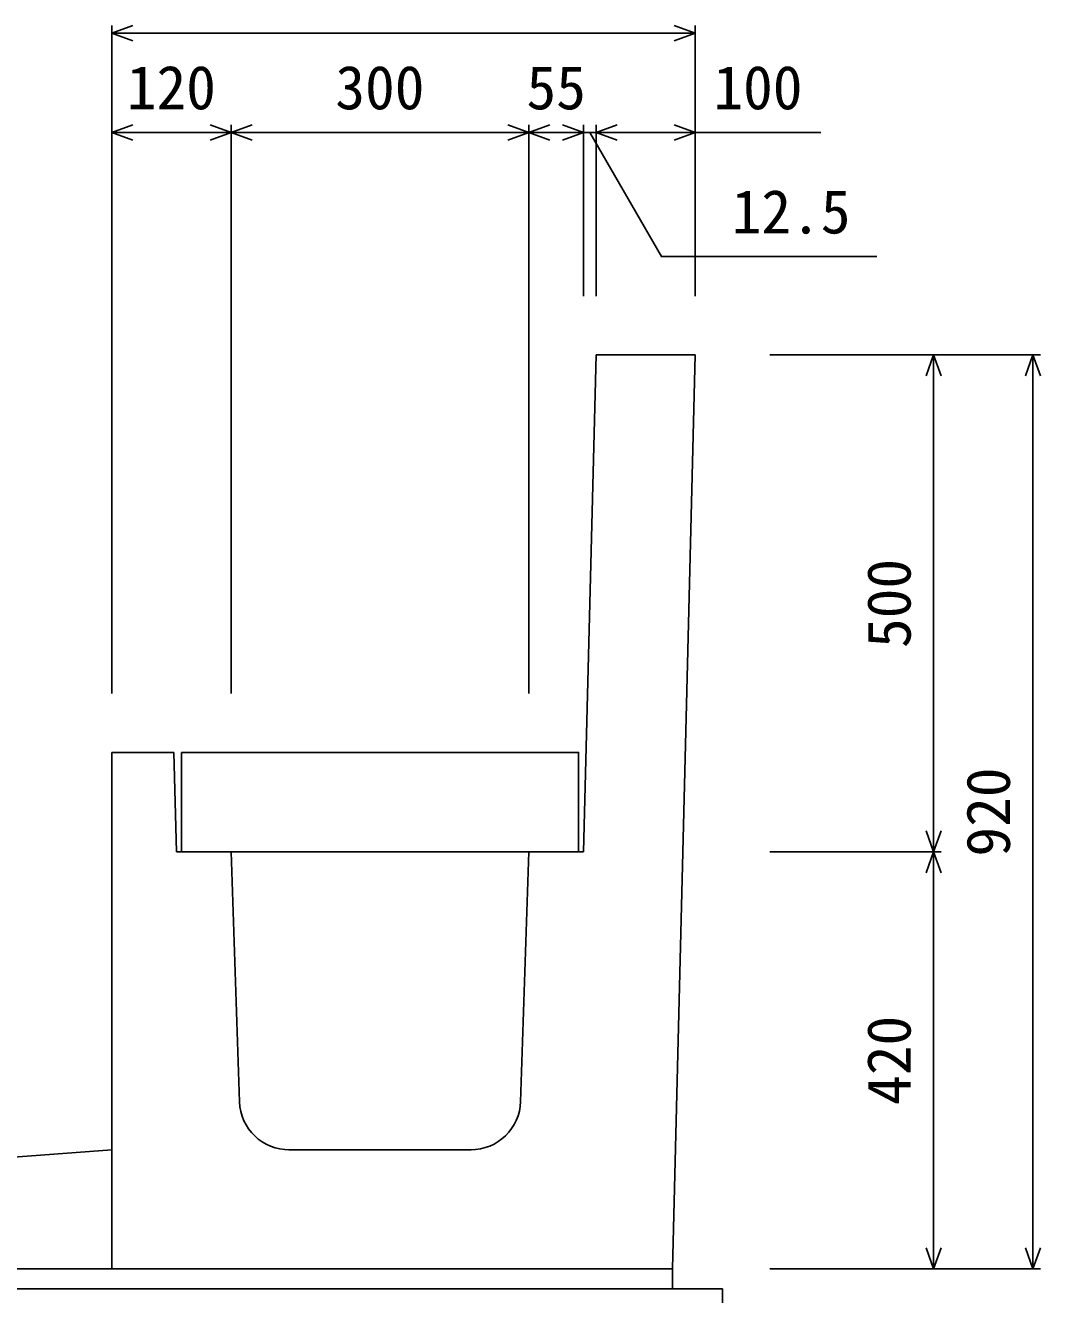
# Model space of a CAD drawing. Units: millimetres, scale not verified. Extents: x -16800 to 16800, y -5940 to 5940.
# Drawn here: x 4816 to 5838, y -121 to 1157 of the extents above; entities that cross this region are included whole.
import ezdxf
from ezdxf.enums import TextEntityAlignment as Align

# ---------------------------------------------------------------- set-up
doc = ezdxf.new("R2010")
doc.units = ezdxf.units.MM
doc.header["$LTSCALE"] = 20
for name, color, linetype, lineweight in [('0-0_DIM', 7, 'Continuous', 25), ('0-2_HATCH', 6, 'Continuous', 25), ('0-5_OUTLINE', 3, 'Continuous', 25)]:
    doc.layers.add(name, color=color, linetype=linetype, lineweight=lineweight)
doc.styles.add('ＭＳ ゴシック', font='')
doc.styles.get('ＭＳ ゴシック').set_extended_font_data('MS Gothic')

msp = doc.modelspace()

# ---------------------------------------------------------------- linework, layer by layer
at = {"layer": '0-0_DIM'}
for p, q in [((4902.6, 1156.99), (4902.6, 484.49)), ((5490.1, 1156.99), (5490.1, 884.49)), ((5490.1, 1149.49), (4902.6, 1149.49)), ((4902.6, 1049.49), (5022.6, 1049.49)), ((5022.6, 1056.99), (5022.6, 484.49)), ((5022.6, 1049.49), (5322.6, 1049.49)), ((5322.6, 1056.99), (5322.6, 484.49)), ((5377.6, 1056.99), (5377.6, 884.49)), ((5390.1, 1056.99), (5390.1, 884.49)), ((5390.1, 1049.49), (5490.1, 1049.49)), ((5616.47, 1049.49), (5490.1, 1049.49)), ((5837.6, 825.37), (5565.1, 825.37)), ((5730.1, 825.37), (5730.1, 325.37)), ((5830.1, 825.37), (5830.1, -94.63)), ((5737.6, 325.37), (5565.1, 325.37)), ((5730.1, 325.37), (5730.1, -94.63)), ((5837.6, -94.63), (5565.1, -94.63))]:
    msp.add_line(p, q, dxfattribs=at)
for points in [[(4923.75, 1141.79), (4902.6, 1149.49), (4923.75, 1157.18)], [(5468.96, 1157.18), (5490.1, 1149.49), (5468.96, 1141.79)], [(4923.75, 1041.79), (4902.6, 1049.49), (4923.75, 1057.18)], [(5001.46, 1057.18), (5022.6, 1049.49), (5001.46, 1041.79)], [(5043.75, 1041.79), (5022.6, 1049.49), (5043.75, 1057.18)], [(5301.46, 1057.18), (5322.6, 1049.49), (5301.46, 1041.79)], [(5343.75, 1057.18), (5322.6, 1049.49), (5343.75, 1041.79)], [(5390.1, 1049.49), (5377.6, 1049.49), (5322.6, 1049.49)], [(5356.46, 1041.79), (5377.6, 1049.49), (5356.46, 1057.18)], [(5383.85, 1049.49), (5456.03, 924.48), (5672.79, 924.48)], [(5411.25, 1057.18), (5390.1, 1049.49), (5411.25, 1041.79)], [(5468.96, 1041.79), (5490.1, 1049.49), (5468.96, 1057.18)], [(5737.8, 804.22), (5730.1, 825.37), (5722.41, 804.22)], [(5837.8, 804.22), (5830.1, 825.37), (5822.41, 804.22)], [(5722.41, 346.51), (5730.1, 325.37), (5737.8, 346.51)], [(5737.8, 304.22), (5730.1, 325.37), (5722.41, 304.22)], [(5722.41, -73.49), (5730.1, -94.63), (5737.8, -73.49)], [(5822.41, -73.49), (5830.1, -94.63), (5837.8, -73.49)]]:
    msp.add_lwpolyline(points, dxfattribs=at)
at = {"layer": '0-2_HATCH'}
msp.add_lwpolyline([(4972.6, 425.37), (4972.6, 325.37), (5372.6, 325.37), (5372.6, 425.37)], close=True, dxfattribs=at)
at = {"layer": '0-5_OUTLINE'}
for p, q in [((5390.1, 825.37), (5377.6, 325.37)), ((5390.1, 825.37), (5490.1, 825.37)), ((5490.1, 825.37), (5467.1, -94.63)), ((4965.1, 425.37), (4902.6, 425.37)), ((4902.6, -94.63), (4902.6, 425.37)), ((4965.1, 425.37), (4967.6, 325.37)), ((5022.6, 325.37), (4967.6, 325.37)), ((5022.6, 325.37), (5030.99, 73.7)), ((5080.97, 25.37), (5264.24, 25.37)), ((5467.1, -94.63), (4502.6, -94.63)), ((5467.1, -94.63), (5467.1, -114.63)), ((5517.6, -114.63), (4452.6, -114.63))]:
    msp.add_line(p, q, dxfattribs=at)
for points in [[(5314.22, 73.7), (5322.6, 325.37), (5377.6, 325.37)], [(4502.6, -114.63), (4502.6, -4.63), (4902.6, 25.37)], [(5517.6, -114.63), (5517.6, -364.63), (4452.6, -364.63)]]:
    msp.add_lwpolyline(points, dxfattribs=at)
for centre, start, end in [((5080.97, 75.37), 182.02139, 270.77773), ((5264.24, 75.37), 269.56623, 358.41595)]:
    msp.add_arc(centre, 50, start, end, dxfattribs=at)

# ---------------------------------------------------------------- texts
at = {"layer": '0-0_DIM', "style": 'ＭＳ ゴシック'}
for s, p in [('120', (4917.6, 1059.49)), ('300', (5127.6, 1059.49)), ('55', (5320.1, 1059.49)), ('100', (5508.26, 1059.49)), ('12.5', (5526.69, 934.48))]:
    msp.add_text(s, height=43.99, dxfattribs=at).set_placement(p, align=Align.BOTTOM_LEFT)
for s, p in [('500', (5720.1, 530.37)), ('920', (5820.1, 320.37)), ('420', (5720.1, 70.37))]:
    msp.add_text(s, height=43.99, rotation=90, dxfattribs=at).set_placement(p, align=Align.BOTTOM_LEFT)

doc.saveas('drawing.dxf')
